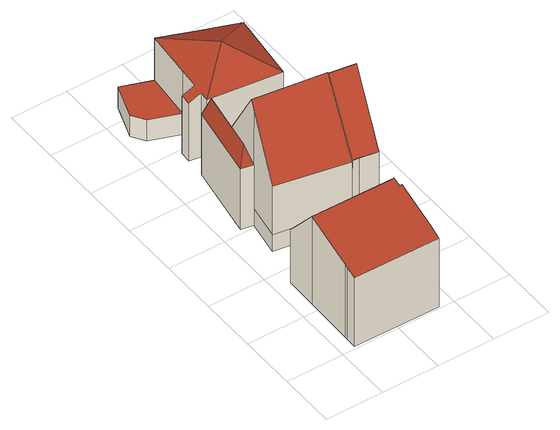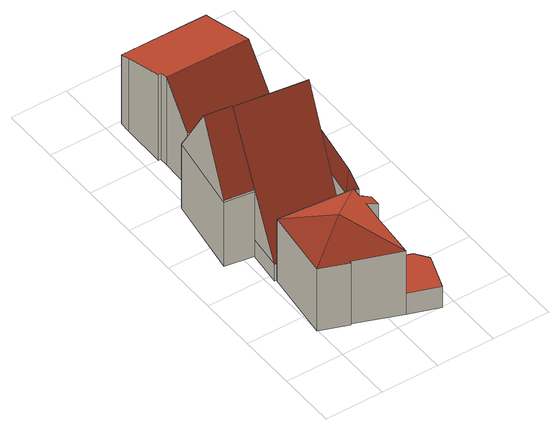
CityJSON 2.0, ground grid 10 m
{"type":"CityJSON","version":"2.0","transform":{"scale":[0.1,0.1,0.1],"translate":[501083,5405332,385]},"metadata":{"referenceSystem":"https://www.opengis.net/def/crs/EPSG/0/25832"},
"CityObjects":{
"building1":{"type":"Building","attributes":{"Gemeindeschluessel":"08115028","Geometrietyp2DReferenz":"3000","function":"31001_1123","roofType":"3100","measuredHeight":17.58},"address":[{"country":"Germany","locality":"Leonberg","thoroughfareNumber":"2","thoroughfareName":"Schlossstraße"}],"geometry":[{"type":"Solid","lod":"2","boundaries":[[[[0,1,2,3]],[[4,5,6,7]],[[3,2,8,9]],[[10,11,12,13]],[[7,6,14,15]],[[9,8,16,17]],[[17,16,5,4]],[[15,14,18,19]],[[15,19,20,10,13,0,3,9,7]],[[20,21,11,10]],[[13,12,1,0]],[[17,4,7,9]],[[2,1,12,11,21,18,14,6,5,16,8]],[[19,18,21,20]]]],"semantics":{"surfaces":[{"type":"WallSurface"},{"type":"RoofSurface"},{"type":"GroundSurface"}],"values":[[0,0,0,0,0,0,0,0,1,0,0,1,2,0]]}}]},
"building2":{"type":"Building","attributes":{"Gemeindeschluessel":"08115028","Geometrietyp2DReferenz":"3000","function":"31001_3012"},"address":[{"country":"Germany","locality":"Leonberg","thoroughfareNumber":"9","thoroughfareName":"Marktplatz"}],"children":["building2-1","building2-2","building2-3"]},
"building2-1":{"type":"BuildingPart","attributes":{"roofType":"3100","measuredHeight":24.48},"parents":["building2"],"geometry":[{"type":"Solid","lod":"2","boundaries":[[[[22,23,24,25,26,27]],[[27,26,28,29]],[[30,27,29]],[[31,32,33,34,35]],[[30,36,22,27]],[[28,26,25,37,38]],[[34,33,29,39]],[[39,38,37,40,41]],[[29,28,38,39]],[[35,34,39,41]],[[36,30,29,33,32]],[[42,22,36,32,31]],[[41,42,31,35]],[[22,42,23]],[[37,25,24,40]],[[24,23,42,41,40]]]],"semantics":{"surfaces":[{"type":"WallSurface"},{"type":"RoofSurface"},{"type":"GroundSurface"},{"type":"ClosureSurface"}],"values":[[0,0,0,1,0,2,0,0,0,0,1,0,3,0,3,3]]}}]},
"building2-2":{"type":"BuildingPart","attributes":{"roofType":"5000","measuredHeight":15.6},"parents":["building2"],"geometry":[{"type":"Solid","lod":"2","boundaries":[[[[43,44,45,46]],[[46,45,47,48,49]],[[50,49,51,52,53]],[[53,43,46,50]],[[46,49,50]],[[52,54,55,56,44,43]],[[52,43,53]],[[45,44,56,47]],[[52,51,54]],[[47,56,55,48]],[[55,54,51,49,48]]]],"semantics":{"surfaces":[{"type":"WallSurface"},{"type":"RoofSurface"},{"type":"GroundSurface"},{"type":"ClosureSurface"}],"values":[[0,0,1,1,1,0,1,2,0,3,3]]}}]},
"building2-3":{"type":"BuildingPart","attributes":{"roofType":"3100","measuredHeight":24.43},"parents":["building2"],"geometry":[{"type":"MultiSurface","lod":"2","boundaries":[[[54,57,55]],[[48,47,58,59]],[[59,58,25,24]],[[40,37,60,57]],[[57,60,56,55]],[[61,40,57]],[[62,63,48,59]],[[51,64,65,61,57,54]],[[23,62,59,24]],[[64,63,62,23,65]],[[37,25,58,47,56,60]],[[37,40,24,25]],[[47,48,55,56]],[[35,61,65,31]],[[41,35,31,42]],[[24,40,41,42,23]],[[49,63,64,51]],[[49,51,54,55,48]]],"semantics":{"surfaces":[{"type":"WallSurface"},{"type":"RoofSurface"},{"type":"GroundSurface"},{"type":"ClosureSurface"}],"values":[0,0,0,0,0,0,0,1,0,1,2,3,3,0,3,3,0,3]}}]},
"building3":{"type":"Building","attributes":{"Gemeindeschluessel":"08115028","Geometrietyp2DReferenz":"3000","function":"31001_1123"},"address":[{"country":"Germany","locality":"Leonberg","thoroughfareNumber":"1","thoroughfareName":"Klosterstraße"}],"children":["building3-1","building3-2"]},
"building3-1":{"type":"BuildingPart","attributes":{"roofType":"3500","measuredHeight":15.83},"parents":["building3"],"geometry":[{"type":"Solid","lod":"2","boundaries":[[[[66,67,68]],[[69,70,71,72]],[[73,69,72,67,66]],[[73,74,70,69]],[[75,76,77,78]],[[68,79,80,66]],[[81,82,83,76,75]],[[84,85,86,87]],[[87,86,79,68]],[[81,75,78,88,84,87,67,72]],[[68,67,87]],[[71,89,72]],[[79,86,85,90,77,76,83,71,70,74,80]],[[78,77,90,88]],[[88,90,85,84]],[[66,80,74,73]],[[89,82,81,72]],[[71,83,82,89]]]],"semantics":{"surfaces":[{"type":"RoofSurface"},{"type":"WallSurface"},{"type":"GroundSurface"},{"type":"ClosureSurface"}],"values":[[0,1,0,1,1,1,1,1,1,0,0,1,2,1,1,1,1,3]]}}]},
"building3-2":{"type":"BuildingPart","attributes":{"roofType":"1000","measuredHeight":4.22},"parents":["building3"],"geometry":[{"type":"Solid","lod":"2","boundaries":[[[[91,92,83,82]],[[93,94,92,91]],[[95,71,83,92,94]],[[89,71,95,96]],[[82,89,96,93,91]],[[96,95,94,93]],[[71,89,82,83]]]],"semantics":{"surfaces":[{"type":"WallSurface"},{"type":"GroundSurface"},{"type":"RoofSurface"},{"type":"ClosureSurface"}],"values":[[0,0,1,0,2,0,3]]}}]}
},
"vertices":[
[177,100,181],[177,100,10],[173,100,10],[173,100,181],[28,173,115],[28,173,10],[27,116,10],[27,116,185],[173,114,10],[173,114,185],[175,3,147],[175,3,10],[176,22,10],[176,22,154],[25,30,10],[25,30,156],[175,170,10],[175,170,115],[25,25,10],[25,25,154],[24,5,147],[24,5,10],
[170,216,144],[170,216,142],[170,216,49],[170,216,16],[181,215,16],[181,215,144],[213,209,16],[213,209,144],[181,215,145],[178,289,259],[178,288,261],[224,281,261],[235,348,148],[186,356,148],[170,216,145],[186,356,16],[235,348,16],[235,348,144],[186,356,49],[186,356,144],[170,218,144],
[53,433,137],[53,433,16],[31,303,16],[31,303,137],[52,299,16],[52,299,49],[52,299,137],[43,311,172],[66,381,137],[74,430,137],[62,421,172],[74,430,54],[74,430,49],[74,430,16],
[193,417,49],[41,237,16],[41,237,49],[193,417,16],[186,356,152],[41,237,146],[52,299,247],[53,307,261],[178,290,261],
[210,549,149],[138,503,184],[196,427,149],[162,565,150],[162,565,25],[83,595,25],[83,595,151],[162,567,149],[162,567,25],[71,477,151],[71,477,25],[50,479,25],[50,479,140],[196,427,25],[210,549,25],[75,512,151],[75,512,67],[75,512,25],[69,457,151],[69,457,25],[68,441,25],[68,441,151],[49,460,140],[83,595,67],[49,460,25],
[24,531,67],[24,531,25],[9,553,67],[9,553,25],[31,614,25],[31,614,67]
]}
